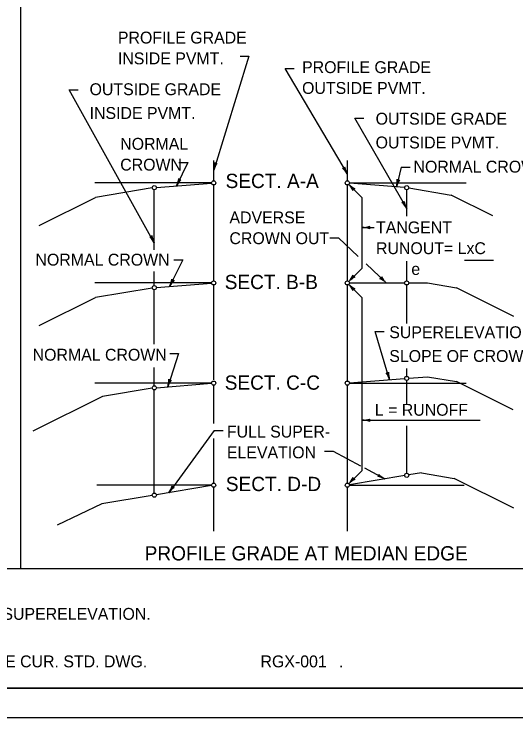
# Model space of a CAD drawing. Extents: x 997.6 to 1036.8, y 998.9 to 1022.7.
# Drawn here: x 1020.04 to 1028.49, y 1000 to 1011.84 of the extents above; entities that cross this region are included whole.
import ezdxf

# ---------------------------------------------------------------- set-up
doc = ezdxf.new("R2010")
doc.units = 0
for name, color, linetype in [('Level 1', 7, 'Continuous'), ('Level 10', 7, 'Continuous'), ('Level 11', 7, 'Continuous'), ('Level 14', 7, 'Continuous')]:
    doc.layers.add(name, color=color, linetype=linetype)

msp = doc.modelspace()

# ---------------------------------------------------------------- linework, layer by layer
at = {"layer": 'Level 1'}
for p, q in [((1020.142, 1021.5), (1020.142, 1002.509)), ((1023.991, 1011.138), (1023.397, 1009.219)), ((1023.841, 1011.138), (1023.991, 1011.138)), ((1025.647, 1009.154), (1024.599, 1010.926)), ((1024.599, 1010.926), (1024.749, 1010.926)), ((1022.397, 1007.996), (1020.965, 1010.57)), ((1020.965, 1010.57), (1021.115, 1010.57)), ((1025.774, 1010.091), (1025.924, 1010.091)), ((1026.647, 1008.573), (1025.774, 1010.091)), ((1022.961, 1009.347), (1022.772, 1008.953)), ((1022.811, 1009.347), (1022.961, 1009.347)), ((1023.397, 1009.038), (1023.397, 1009.381)), ((1025.647, 1009.038), (1025.647, 1009.381)), ((1026.552, 1009.266), (1026.474, 1008.937)), ((1026.552, 1009.266), (1026.702, 1009.266)), ((1023.362, 1009.003), (1021.397, 1009.003)), ((1022.432, 1008.926), (1023.362, 1009)), ((1023.397, 1007.355), (1023.397, 1008.968)), ((1025.647, 1007.355), (1025.647, 1008.968)), ((1025.897, 1008.753), (1025.672, 1008.978)), ((1025.682, 1009.003), (1027.647, 1009.003)), ((1026.612, 1008.926), (1025.682, 1009)), ((1022.363, 1008.917), (1021.409, 1008.759)), ((1022.397, 1007.875), (1022.397, 1008.888)), ((1026.647, 1008.441), (1026.647, 1008.888)), ((1026.681, 1008.917), (1027.397, 1008.798)), ((1020.46, 1008.284), (1021.409, 1008.759)), ((1025.897, 1007.57), (1025.897, 1008.753)), ((1028.094, 1008.45), (1027.397, 1008.798)), ((1025.897, 1008.252), (1026.1, 1008.252)), ((1025.35, 1008.081), (1025.5, 1008.081)), ((1025.5, 1008.081), (1025.832, 1007.765)), ((1022.877, 1007.708), (1022.654, 1007.261)), ((1022.727, 1007.708), (1022.877, 1007.708)), ((1026.647, 1007.355), (1026.647, 1007.685)), ((1027.622, 1007.703), (1028.108, 1007.703)), ((1025.672, 1007.344), (1025.897, 1007.57)), ((1025.964, 1007.64), (1026.299, 1007.32)), ((1022.397, 1007.275), (1022.397, 1007.511)), ((1023.362, 1007.32), (1021.397, 1007.32)), ((1022.432, 1007.243), (1023.362, 1007.317)), ((1025.897, 1007.07), (1025.672, 1007.295)), ((1025.682, 1007.32), (1026.612, 1007.32)), ((1026.682, 1007.32), (1026.994, 1007.32)), ((1026.994, 1007.32), (1027.487, 1007.238)), ((1022.363, 1007.234), (1021.409, 1007.076)), ((1022.397, 1006.287), (1022.397, 1007.205)), ((1023.397, 1005.689), (1023.397, 1007.285)), ((1025.647, 1005.669), (1025.647, 1007.285)), ((1026.647, 1006.636), (1026.647, 1007.285)), ((1028.453, 1006.755), (1027.487, 1007.238)), ((1020.46, 1006.601), (1021.409, 1007.076)), ((1025.897, 1004.166), (1025.897, 1007.07)), ((1026.358, 1005.691), (1026.117, 1006.5)), ((1026.117, 1006.5), (1026.267, 1006.5)), ((1022.806, 1006.132), (1022.623, 1005.572)), ((1022.656, 1006.132), (1022.806, 1006.132)), ((1022.397, 1005.589), (1022.397, 1005.899)), ((1026.647, 1005.748), (1026.647, 1005.878)), ((1025.682, 1005.637), (1026.612, 1005.711)), ((1026.647, 1005.271), (1026.647, 1005.679)), ((1026.682, 1005.716), (1026.994, 1005.741)), ((1026.994, 1005.741), (1027.487, 1005.659)), ((1028.437, 1005.184), (1027.487, 1005.659)), ((1023.362, 1005.634), (1021.397, 1005.634)), ((1022.363, 1005.549), (1021.526, 1005.409)), ((1022.397, 1003.784), (1022.397, 1005.52)), ((1022.432, 1005.557), (1023.362, 1005.631)), ((1023.397, 1004.957), (1023.397, 1005.599)), ((1025.647, 1003.951), (1025.647, 1005.599)), ((1025.682, 1005.634), (1027.647, 1005.634)), ((1021.526, 1005.409), (1020.352, 1004.823)), ((1025.897, 1005.01), (1027.883, 1005.01)), ((1023.406, 1004.839), (1022.642, 1003.79)), ((1023.406, 1004.839), (1023.556, 1004.839)), ((1026.647, 1004.117), (1026.647, 1004.915)), ((1023.397, 1003.951), (1023.397, 1004.702)), ((1025.26, 1004.491), (1025.41, 1004.491)), ((1025.41, 1004.491), (1025.868, 1004.243)), ((1025.672, 1003.94), (1025.897, 1004.166)), ((1025.937, 1004.206), (1026.279, 1004.021)), ((1026.894, 1004.123), (1026.681, 1004.088)), ((1026.894, 1004.123), (1027.447, 1004.031)), ((1026.613, 1004.077), (1025.681, 1003.922)), ((1028.453, 1003.528), (1027.447, 1004.031)), ((1023.362, 1003.916), (1021.431, 1003.916)), ((1023.362, 1003.91), (1022.431, 1003.755)), ((1023.397, 1003.142), (1023.397, 1003.881)), ((1025.647, 1003.142), (1025.647, 1003.881)), ((1025.682, 1003.916), (1027.613, 1003.916)), ((1022.363, 1003.743), (1021.513, 1003.602)), ((1021.513, 1003.602), (1020.759, 1003.245)), ((1030.437, 1002.509), (1007, 1002.509))]:
    msp.add_line(p, q, dxfattribs=at)
for centre in [(1022.397, 1008.923), (1023.397, 1009.003), (1025.647, 1009.003), (1026.647, 1008.923), (1023.397, 1007.32), (1025.647, 1007.32), (1026.647, 1007.32), (1022.397, 1007.24), (1023.397, 1005.634), (1025.647, 1005.634), (1026.647, 1005.713), (1022.397, 1005.554), (1026.647, 1004.082), (1023.396, 1003.916), (1025.647, 1003.916), (1022.397, 1003.749)]:
    msp.add_circle(centre, 0.0347, dxfattribs=at)
for centre, radius, start, end in [((1023.023, 1009.335), 0.391, 342.801, 1.4698), ((1023.77, 1009.103), 0.391, 144.1482, 162.7949), ((1023.441, 1009.361), 0.0313, 211.5756, 293.6923), ((1023.023, 1009.335), 0.391, 342.7888, 342.801), ((1025.571, 1009.282), 0.0313, 259.3871, 341.5038), ((1025.31, 1008.955), 0.391, 30.6125, 49.2813), ((1025.983, 1009.353), 0.391, 191.9597, 210.6064), ((1022.42, 1009.122), 0.391, 334.344, 353.0128), ((1022.836, 1009.087), 0.0313, 203.1186, 285.2353), ((1025.31, 1008.955), 0.391, 30.6003, 30.6125), ((1023.124, 1008.784), 0.391, 135.6912, 154.3379), ((1022.42, 1009.122), 0.391, 334.3318, 334.344), ((1025.948, 1009.255), 0.391, 225, 243.6688), ((1025.948, 1009.255), 0.391, 224.9878, 225), ((1025.395, 1008.702), 0.391, 26.3472, 44.9939), ((1026.095, 1009.032), 0.391, 346.0858, 4.7545), ((1026.854, 1008.844), 0.391, 147.4329, 166.0797), ((1026.51, 1009.082), 0.0313, 214.8604, 296.9771), ((1025.777, 1008.873), 0.0313, 93.7746, 175.8913), ((1026.095, 1009.032), 0.391, 346.0735, 346.0858), ((1026.573, 1008.702), 0.0313, 258.6764, 340.7931), ((1026.308, 1008.378), 0.391, 29.9018, 48.5706), ((1026.986, 1008.768), 0.391, 191.249, 209.8957), ((1026.308, 1008.378), 0.391, 29.8896, 29.9018), ((1025.897, 1008.643), 0.391, 270, 288.6688), ((1025.897, 1007.861), 0.391, 71.3472, 89.9939), ((1025.897, 1008.643), 0.391, 269.9878, 270), ((1026.046, 1008.252), 0.0313, 138.7746, 220.8913), ((1022.326, 1008.127), 0.0313, 257.2965, 339.4132), ((1022.053, 1007.81), 0.391, 28.5219, 47.1907), ((1022.74, 1008.183), 0.391, 189.8691, 208.5158), ((1022.053, 1007.81), 0.391, 28.5097, 28.5219), ((1025.395, 1007.621), 0.391, 315, 333.6688), ((1025.948, 1007.068), 0.391, 116.3472, 134.9939), ((1025.777, 1007.449), 0.0313, 183.7746, 265.8913), ((1026.192, 1007.422), 0.0313, 275.1583, 357.275), ((1026.569, 1007.603), 0.391, 207.7308, 226.3776), ((1022.304, 1007.435), 0.391, 333.4648, 352.1336), ((1023.004, 1007.086), 0.391, 134.812, 153.4587), ((1022.721, 1007.394), 0.0313, 202.2394, 284.3561), ((1025.395, 1007.621), 0.391, 314.9878, 315), ((1025.948, 1007.572), 0.391, 225, 243.6688), ((1025.948, 1007.572), 0.391, 224.9878, 225), ((1025.395, 1007.019), 0.391, 26.3472, 44.9939), ((1026.03, 1007.037), 0.391, 46.3837, 65.0525), ((1026.03, 1007.037), 0.391, 46.3715, 46.3837), ((1022.304, 1007.435), 0.391, 333.4526, 333.4648), ((1025.777, 1007.19), 0.0313, 93.7746, 175.8913), ((1026.316, 1005.833), 0.0313, 245.3601, 327.4768), ((1025.984, 1005.579), 0.391, 16.5855, 35.2543), ((1026.733, 1005.802), 0.391, 177.9327, 196.5794), ((1022.252, 1005.694), 0.391, 341.9269, 0.5957), ((1022.995, 1005.451), 0.391, 143.2741, 161.9208), ((1022.669, 1005.714), 0.0313, 210.7015, 292.8182), ((1025.984, 1005.579), 0.391, 16.5733, 16.5855), ((1022.252, 1005.694), 0.391, 341.9147, 341.9269), ((1025.897, 1005.4), 0.391, 270, 288.6688), ((1025.897, 1005.4), 0.391, 269.9878, 270), ((1025.897, 1004.619), 0.391, 71.3472, 89.9939), ((1026.046, 1005.009), 0.0313, 138.7746, 220.8913), ((1026.148, 1004.092), 0.0313, 290.3743, 12.491), ((1026.465, 1004.365), 0.391, 222.9469, 241.5936), ((1025.395, 1004.217), 0.391, 315, 333.6688), ((1025.948, 1003.664), 0.391, 116.3472, 134.9939), ((1025.777, 1004.045), 0.0313, 183.7746, 265.8913), ((1026.093, 1003.677), 0.391, 61.5997, 80.2685), ((1026.093, 1003.677), 0.391, 61.5875, 61.5997), ((1022.326, 1004.02), 0.391, 323.9372, 342.606), ((1022.958, 1003.56), 0.391, 125.2844, 143.9311), ((1022.73, 1003.91), 0.0313, 192.7118, 274.8285), ((1025.395, 1004.217), 0.391, 314.9878, 315), ((1022.326, 1004.02), 0.391, 323.925, 323.9372)]:
    msp.add_arc(centre, radius, start, end, dxfattribs=at)
at = {"layer": 'Level 10'}
msp.add_line((1035.5, 1000.5), (1007, 1000.5), dxfattribs=at)
at = {"layer": 'Level 11'}
msp.add_lwpolyline([(1007, 1000.5), (1035.5, 1000.5), (1035.5, 1021.5), (1007, 1021.5)], close=True, dxfattribs=at)
at = {"layer": 'Level 14'}
msp.add_line((1036, 1000), (1000, 1000), dxfattribs=at)

# ---------------------------------------------------------------- texts
at = {"layer": 'Level 1'}
for s, height, p in [('PROFILE GRADE', 0.2, (1021.784, 1011.348)), ('INSIDE PVMT.', 0.2, (1021.784, 1010.998)), ('PROFILE GRADE', 0.2, (1024.885, 1010.85)), ('OUTSIDE GRADE', 0.2, (1021.307, 1010.479)), ('OUTSIDE PVMT.', 0.2, (1024.885, 1010.5)), ('INSIDE PVMT.', 0.2, (1021.307, 1010.079)), ('OUTSIDE GRADE', 0.2, (1026.123, 1009.983)), ('OUTSIDE PVMT.', 0.2, (1026.123, 1009.583)), ('NORMAL', 0.2, (1021.823, 1009.56)), ('CROWN', 0.2, (1021.823, 1009.21)), ('NORMAL CROWN', 0.2, (1026.761, 1009.176)), ('SECT. A-A', 0.24, (1023.597, 1008.916)), ('ADVERSE', 0.2, (1023.662, 1008.322)), ('TANGENT', 0.2, (1026.13, 1008.154)), ('CROWN OUT', 0.2, (1023.662, 1007.972)), ('RUNOUT= LxC', 0.2, (1026.13, 1007.804)), ('NORMAL CROWN', 0.2, (1020.396, 1007.611)), ('        e', 0.2, (1026.13, 1007.454)), ('SECT. B-B', 0.24, (1023.582, 1007.216)), ('SUPERELEVATION =', 0.2, (1026.353, 1006.39)), ('NORMAL CROWN', 0.2, (1020.348, 1006.011)), ('SLOPE OF CROWN', 0.2, (1026.353, 1005.99)), ('SECT. C-C', 0.24, (1023.582, 1005.523)), ('L = RUNOFF', 0.2, (1026.11, 1005.085)), ('FULL SUPER-', 0.2, (1023.619, 1004.718)), ('ELEVATION', 0.2, (1023.619, 1004.368)), ('SECT. D-D', 0.24, (1023.601, 1003.817)), ('PROFILE GRADE AT MEDIAN EDGE', 0.24, (1022.234, 1002.65)), ('SPECIAL CARE MUST BE EXERCISED IN THE DRAINING OF DITCH SUMPS INDUCED BY THE SUPERELEVATION.', 0.2, (1007.907, 1001.651)), ('FOR HINGE POINT ROUNDING BETWEEN SUPERABLE AND NON-SUPERABLE SHOULDER SEE CUR. STD. DWG.', 0.2, (1007.907, 1000.851)), ('RGX-001', 0.2, (1024.185, 1000.851)), ('.', 0.2, (1025.507, 1000.851))]:
    msp.add_text(s, height=height, dxfattribs=at).set_placement(p)

doc.saveas('drawing.dxf')
